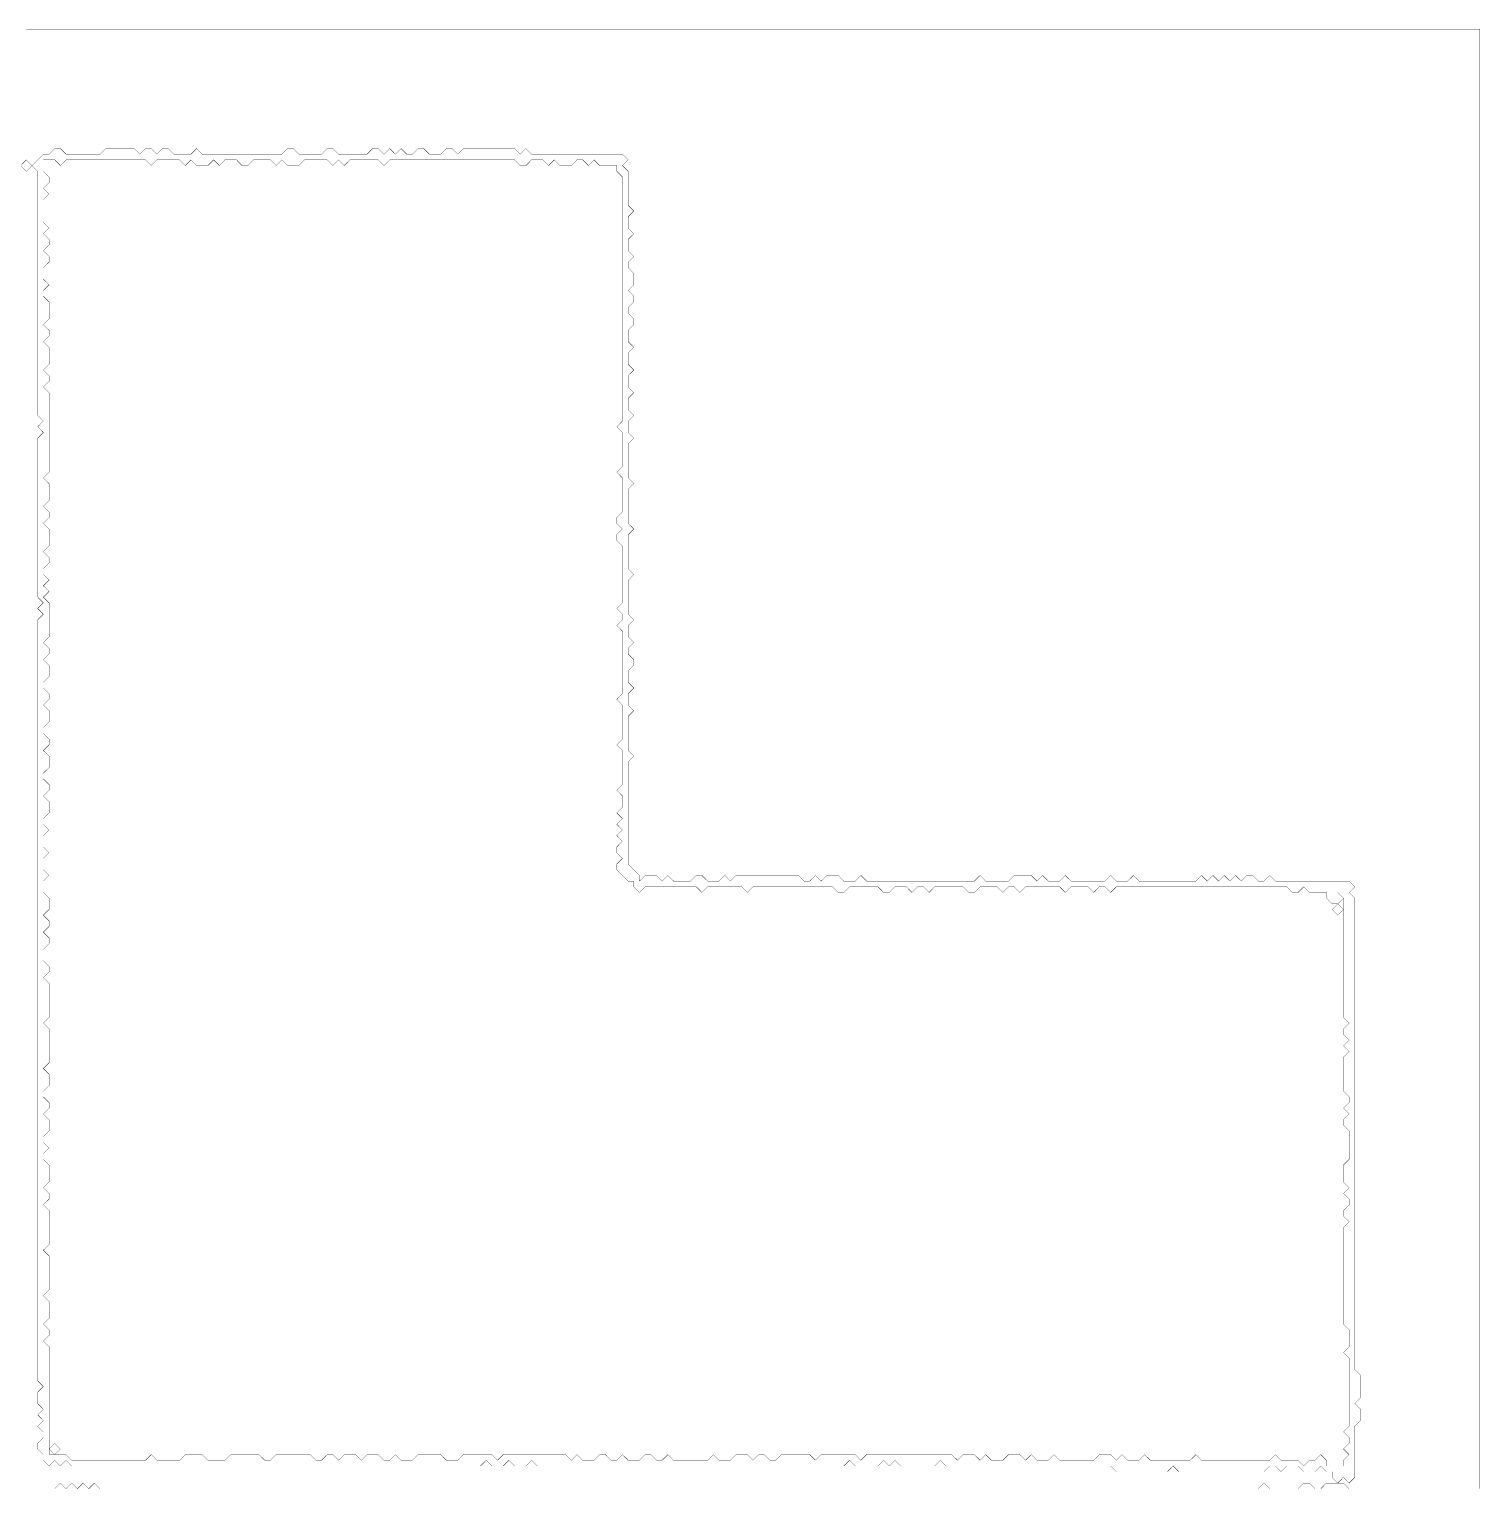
# Model space of a CAD drawing. Header units: metres. Extents: x 0 to 5091, y -5091 to 0.
# Drawn here: x 2545 to 5091, y -2555 to 0 of the extents above; entities that cross this region are included whole.
import ezdxf

# ---------------------------------------------------------------- set-up
doc = ezdxf.new("R2010")
doc.units = ezdxf.units.M
doc.layers.add('conductor', color=1, linetype='Continuous')
doc.layers.add('substrate', color=5, linetype='Continuous')

msp = doc.modelspace()

# ---------------------------------------------------------------- linework, layer by layer
at = {"layer": 'conductor', "const_width": 0.5}
for points in [[(2570.4, -229.1), (2570.4, -239.1), (2570.4, -249.1), (2580.4, -259), (2580.4, -269), (2570.4, -279), (2580.4, -288.9), (2570.4, -298.9), (2570.4, -308.8), (2570.4, -318.8), (2570.4, -328.8), (2570.4, -338.7), (2580.4, -348.7), (2570.4, -358.7), (2580.4, -368.6), (2580.4, -378.6), (2570.4, -388.6), (2580.4, -398.5), (2580.4, -408.5), (2570.4, -418.4), (2570.4, -428.4), (2570.4, -438.4), (2580.4, -448.3), (2570.4, -458.3), (2570.4, -468.3), (2580.4, -478.2), (2580.4, -488.2), (2580.4, -498.1), (2580.4, -508.1), (2570.4, -518.1), (2580.4, -528), (2580.4, -538), (2570.4, -548), (2580.4, -557.9), (2580.4, -567.9), (2580.4, -577.8), (2580.4, -587.8), (2570.4, -597.8), (2580.4, -607.7), (2580.4, -617.7), (2570.4, -627.7), (2580.4, -637.6), (2580.4, -647.6), (2580.4, -657.6), (2580.4, -667.5), (2580.4, -677.5), (2580.4, -687.4), (2580.4, -697.4), (2580.4, -707.4), (2580.4, -717.3), (2580.4, -727.3), (2580.4, -737.3), (2580.4, -747.2), (2580.4, -757.2), (2580.4, -767.1), (2580.4, -777.1), (2570.4, -787.1), (2580.4, -797), (2580.4, -807), (2580.4, -817), (2580.4, -826.9), (2570.4, -836.9), (2580.4, -846.8), (2580.4, -856.8), (2570.4, -866.8), (2580.4, -876.7), (2580.4, -886.7), (2580.4, -896.7), (2580.4, -906.6), (2570.4, -916.6), (2580.4, -926.5), (2580.4, -936.5), (2570.4, -946.5), (2570.4, -956.4), (2580.4, -966.4), (2570.4, -976.4), (2580.4, -986.3), (2570.4, -996.3), (2580.4, -1006.3), (2580.4, -1016.2), (2580.4, -1026.2), (2580.4, -1036.1), (2580.4, -1046.1), (2580.4, -1056.1), (2580.4, -1066), (2570.4, -1076), (2580.4, -1086), (2580.4, -1095.9), (2570.4, -1105.9), (2580.4, -1115.8), (2580.4, -1125.8), (2580.4, -1135.8), (2570.4, -1145.7), (2570.4, -1155.7), (2580.4, -1165.7), (2580.4, -1175.6), (2570.4, -1185.6), (2580.4, -1195.5), (2580.4, -1205.5), (2580.4, -1215.5), (2570.4, -1225.4), (2570.4, -1235.4), (2580.4, -1245.4), (2580.4, -1255.3), (2570.4, -1265.3), (2580.4, -1275.2), (2580.4, -1285.2), (2580.4, -1295.2), (2570.4, -1305.1), (2570.4, -1315.1), (2580.4, -1325.1), (2580.4, -1335), (2570.4, -1345), (2580.4, -1355), (2580.4, -1364.9), (2580.4, -1374.9), (2570.4, -1384.8), (2570.4, -1394.8), (2580.4, -1404.8), (2570.4, -1414.7), (2570.4, -1424.7), (2570.4, -1434.7), (2580.4, -1444.6), (2570.4, -1454.6), (2570.4, -1464.5), (2570.4, -1474.5), (2580.4, -1484.5), (2570.4, -1494.4), (2570.4, -1504.4), (2570.4, -1514.4), (2580.4, -1524.3), (2580.4, -1534.3), (2580.4, -1544.2), (2570.4, -1554.2), (2580.4, -1564.2), (2580.4, -1574.1), (2570.4, -1584.1), (2580.4, -1594.1), (2580.4, -1604), (2570.4, -1614), (2570.4, -1624), (2570.4, -1633.9), (2580.4, -1643.9), (2580.4, -1653.8), (2570.4, -1663.8), (2580.4, -1673.8), (2580.4, -1683.7), (2580.4, -1693.7), (2580.4, -1703.7), (2580.4, -1713.6), (2580.4, -1723.6), (2580.4, -1733.5), (2570.4, -1743.5), (2580.4, -1753.5), (2580.4, -1763.4), (2580.4, -1773.4), (2580.4, -1783.4), (2580.4, -1793.3), (2580.4, -1803.3), (2580.4, -1813.2), (2570.4, -1823.2), (2580.4, -1833.2), (2580.4, -1843.1), (2580.4, -1853.1), (2570.4, -1863.1), (2570.4, -1873), (2580.4, -1883), (2580.4, -1892.9), (2570.4, -1902.9), (2580.4, -1912.9), (2580.4, -1922.8), (2580.4, -1932.8), (2570.4, -1942.8), (2570.4, -1952.7), (2580.4, -1962.7), (2570.4, -1972.7), (2570.4, -1982.6), (2580.4, -1992.6), (2580.4, -2002.5), (2580.4, -2012.5), (2580.4, -2022.5), (2570.4, -2032.4), (2580.4, -2042.4), (2580.4, -2052.4), (2570.4, -2062.3), (2580.4, -2072.3), (2580.4, -2082.2), (2580.4, -2092.2), (2580.4, -2102.2), (2580.4, -2112.1), (2580.4, -2122.1), (2580.4, -2132.1), (2570.4, -2142), (2580.4, -2152), (2580.4, -2161.9), (2580.4, -2171.9), (2580.4, -2181.9), (2580.4, -2191.8), (2580.4, -2201.8), (2580.4, -2211.8), (2570.4, -2221.7), (2580.4, -2231.7), (2580.4, -2241.7), (2580.4, -2251.6), (2580.4, -2261.6), (2570.4, -2271.5), (2580.4, -2281.5), (2580.4, -2291.5), (2570.4, -2301.4), (2580.4, -2311.4), (2580.4, -2321.4), (2580.4, -2331.3), (2580.4, -2341.3), (2580.4, -2351.2), (2580.4, -2361.2), (2580.4, -2371.2), (2580.4, -2381.1), (2580.4, -2391.1), (2580.4, -2401.1), (2580.4, -2411), (2580.4, -2421), (2580.4, -2430.9), (2580.4, -2440.9), (2580.4, -2450.9), (2580.4, -2460.8), (2580.4, -2470.8), (2580.4, -2480.8), (2580.4, -2490.7), (2580.4, -2500.7), (2590.4, -2500.7), (2600.3, -2500.7), (2610.3, -2500.7), (2620.2, -2510.6), (2630.2, -2510.6), (2640.2, -2510.6), (2650.1, -2510.6), (2660.1, -2510.6), (2670.1, -2510.6), (2680, -2510.6), (2690, -2510.6), (2699.9, -2510.6), (2709.9, -2510.6), (2719.9, -2510.6), (2729.8, -2510.6), (2739.8, -2510.6), (2749.8, -2510.6), (2759.7, -2500.7), (2769.7, -2510.6), (2779.6, -2510.6), (2789.6, -2510.6), (2799.6, -2510.6), (2809.5, -2510.6), (2819.5, -2500.7), (2829.5, -2500.7), (2839.4, -2500.7), (2849.4, -2500.7), (2859.3, -2510.6), (2869.3, -2510.6), (2879.3, -2510.6), (2889.2, -2510.6), (2899.2, -2500.7), (2909.2, -2500.7), (2919.1, -2500.7), (2929.1, -2500.7), (2939.1, -2500.7), (2949, -2500.7), (2959, -2510.6), (2968.9, -2510.6), (2978.9, -2500.7), (2988.9, -2500.7), (2998.8, -2500.7), (3008.8, -2500.7), (3018.8, -2500.7), (3028.7, -2500.7), (3038.7, -2500.7), (3048.6, -2510.6), (3058.6, -2510.6), (3068.6, -2500.7), (3078.5, -2500.7), (3088.5, -2510.6), (3098.5, -2500.7), (3108.4, -2500.7), (3118.4, -2500.7), (3128.3, -2510.6), (3138.3, -2500.7), (3148.3, -2500.7), (3158.2, -2500.7), (3168.2, -2510.6), (3178.2, -2510.6), (3188.1, -2500.7), (3198.1, -2510.6), (3208.1, -2510.6), (3218, -2510.6), (3228, -2500.7), (3237.9, -2500.7), (3247.9, -2500.7), (3257.9, -2500.7), (3267.8, -2500.7), (3277.8, -2510.6), (3287.8, -2510.6), (3297.7, -2510.6), (3307.7, -2500.7), (3317.6, -2500.7), (3327.6, -2500.7), (3337.6, -2500.7), (3347.5, -2500.7), (3357.5, -2500.7), (3367.5, -2510.6), (3377.4, -2500.7), (3387.4, -2500.7), (3397.3, -2500.7), (3407.3, -2500.7), (3417.3, -2500.7), (3427.2, -2500.7), (3437.2, -2500.7), (3447.2, -2500.7), (3457.1, -2500.7), (3467.1, -2500.7), (3477, -2500.7), (3487, -2500.7), (3497, -2510.6), (3506.9, -2500.7), (3516.9, -2510.6), (3526.9, -2510.6), (3536.8, -2510.6), (3546.8, -2500.7), (3556.8, -2500.7), (3566.7, -2510.6), (3576.7, -2510.6), (3586.6, -2500.7), (3596.6, -2510.6), (3606.6, -2510.6), (3616.5, -2510.6), (3626.5, -2500.7), (3636.5, -2500.7), (3646.4, -2510.6), (3656.4, -2510.6), (3666.3, -2500.7), (3676.3, -2510.6), (3686.3, -2510.6), (3696.2, -2510.6), (3706.2, -2510.6), (3716.2, -2510.6), (3726.1, -2510.6), (3736.1, -2510.6), (3746, -2500.7), (3756, -2510.6), (3766, -2510.6), (3775.9, -2510.6), (3785.9, -2500.7), (3795.9, -2500.7), (3805.8, -2500.7), (3815.8, -2510.6), (3825.8, -2500.7), (3835.7, -2500.7), (3845.7, -2510.6), (3855.6, -2510.6), (3865.6, -2500.7), (3875.6, -2500.7), (3885.5, -2500.7), (3895.5, -2500.7), (3905.5, -2500.7), (3915.4, -2500.7), (3925.4, -2510.6), (3935.3, -2500.7), (3945.3, -2500.7), (3955.3, -2500.7), (3965.2, -2500.7), (3975.2, -2500.7), (3985.2, -2500.7), (3995.1, -2500.7), (4005.1, -2510.6), (4015, -2500.7), (4025, -2500.7), (4035, -2500.7), (4044.9, -2500.7), (4054.9, -2500.7), (4064.9, -2500.7), (4074.8, -2500.7), (4084.8, -2500.7), (4094.7, -2500.7), (4104.7, -2500.7), (4114.7, -2500.7), (4124.6, -2500.7), (4134.6, -2500.7), (4144.6, -2500.7), (4154.5, -2500.7), (4164.5, -2500.7), (4174.5, -2510.6), (4184.4, -2500.7), (4194.4, -2500.7), (4204.3, -2500.7), (4214.3, -2510.6), (4224.3, -2500.7), (4234.2, -2510.6), (4244.2, -2510.6), (4254.2, -2510.6), (4264.1, -2500.7), (4274.1, -2500.7), (4284, -2500.7), (4294, -2510.6), (4304, -2500.7), (4313.9, -2510.6), (4323.9, -2510.6), (4333.9, -2510.6), (4343.8, -2500.7), (4353.8, -2510.6), (4363.7, -2510.6), (4373.7, -2510.6), (4383.7, -2510.6), (4393.6, -2510.6), (4403.6, -2510.6), (4413.6, -2510.6), (4423.5, -2500.7), (4433.5, -2500.7), (4443.4, -2500.7), (4453.4, -2510.6), (4463.4, -2500.7), (4473.3, -2510.6), (4483.3, -2510.6), (4493.3, -2510.6), (4503.2, -2500.7), (4513.2, -2510.6), (4523.2, -2510.6), (4533.1, -2510.6), (4543.1, -2510.6), (4553, -2510.6), (4563, -2510.6), (4573, -2510.6), (4582.9, -2510.6), (4592.9, -2500.7), (4602.9, -2510.6), (4612.8, -2510.6), (4622.8, -2510.6), (4632.7, -2510.6), (4642.7, -2510.6), (4652.7, -2510.6), (4662.6, -2510.6), (4672.6, -2510.6), (4682.6, -2510.6), (4692.5, -2510.6), (4702.5, -2510.6), (4712.4, -2510.6), (4722.4, -2510.6), (4732.4, -2500.7), (4742.3, -2510.6), (4752.3, -2510.6), (4762.3, -2510.6), (4772.2, -2510.6), (4782.2, -2520.6), (4792.2, -2510.6), (4802.1, -2510.6), (4812.1, -2500.7), (4822, -2510.6), (4822, -2520.6), (4832, -2520.6), (4842, -2520.6), (4851.9, -2520.6), (4851.9, -2510.6), (4861.9, -2500.7), (4851.9, -2490.7), (4861.9, -2480.8), (4861.9, -2470.8), (4851.9, -2460.8), (4861.9, -2450.9), (4861.9, -2440.9), (4861.9, -2430.9), (4861.9, -2421), (4861.9, -2411), (4861.9, -2401.1), (4861.9, -2391.1), (4861.9, -2381.1), (4861.9, -2371.2), (4861.9, -2361.2), (4861.9, -2351.2), (4861.9, -2341.3), (4861.9, -2331.3), (4851.9, -2321.4), (4861.9, -2311.4), (4861.9, -2301.4), (4861.9, -2291.5), (4861.9, -2281.5), (4851.9, -2271.5), (4851.9, -2261.6), (4851.9, -2251.6), (4851.9, -2241.7), (4851.9, -2231.7), (4851.9, -2221.7), (4851.9, -2211.8), (4851.9, -2201.8), (4851.9, -2191.8), (4851.9, -2181.9), (4851.9, -2171.9), (4851.9, -2161.9), (4851.9, -2152), (4851.9, -2142), (4851.9, -2132.1), (4851.9, -2122.1), (4851.9, -2112.1), (4851.9, -2102.2), (4861.9, -2092.2), (4851.9, -2082.2), (4851.9, -2072.3), (4861.9, -2062.3), (4861.9, -2052.4), (4851.9, -2042.4), (4861.9, -2032.4), (4851.9, -2022.5), (4851.9, -2012.5), (4851.9, -2002.5), (4851.9, -1992.6), (4861.9, -1982.6), (4861.9, -1972.7), (4861.9, -1962.7), (4861.9, -1952.7), (4861.9, -1942.8), (4861.9, -1932.8), (4851.9, -1922.8), (4851.9, -1912.9), (4861.9, -1902.9), (4851.9, -1892.9), (4861.9, -1883), (4861.9, -1873), (4851.9, -1863.1), (4851.9, -1853.1), (4851.9, -1843.1), (4851.9, -1833.2), (4851.9, -1823.2), (4851.9, -1813.2), (4851.9, -1803.3), (4861.9, -1793.3), (4851.9, -1783.4), (4861.9, -1773.4), (4851.9, -1763.4), (4851.9, -1753.5), (4861.9, -1743.5), (4851.9, -1733.5), (4851.9, -1723.6), (4851.9, -1713.6), (4851.9, -1703.7), (4851.9, -1693.7), (4851.9, -1683.7), (4851.9, -1673.8), (4851.9, -1663.8), (4851.9, -1653.8), (4851.9, -1643.9), (4851.9, -1633.9), (4851.9, -1624), (4851.9, -1614), (4851.9, -1604), (4851.9, -1594.1), (4851.9, -1584.1), (4851.9, -1574.1), (4851.9, -1564.2), (4851.9, -1554.2), (4851.9, -1544.2), (4851.9, -1534.3), (4851.9, -1524.3), (4842, -1514.4), (4851.9, -1524.3), (4842, -1534.3), (4832, -1534.3), (4822, -1524.3), (4822, -1514.4), (4812.1, -1514.4), (4802.1, -1514.4), (4792.2, -1514.4), (4782.2, -1504.4), (4772.2, -1514.4), (4762.3, -1514.4), (4752.3, -1504.4), (4742.3, -1504.4), (4732.4, -1504.4), (4722.4, -1504.4), (4712.4, -1504.4), (4702.5, -1504.4), (4692.5, -1504.4), (4682.6, -1504.4), (4672.6, -1504.4), (4662.6, -1504.4), (4652.7, -1504.4), (4642.7, -1504.4), (4632.7, -1504.4), (4622.8, -1504.4), (4612.8, -1504.4), (4602.9, -1504.4), (4592.9, -1504.4), (4582.9, -1504.4), (4573, -1504.4), (4563, -1504.4), (4553, -1504.4), (4543.1, -1504.4), (4533.1, -1504.4), (4523.2, -1504.4), (4513.2, -1504.4), (4503.2, -1504.4), (4493.3, -1504.4), (4483.3, -1504.4), (4473.3, -1504.4), (4463.4, -1504.4), (4453.4, -1504.4), (4443.4, -1514.4), (4433.5, -1504.4), (4423.5, -1504.4), (4413.6, -1514.4), (4403.6, -1504.4), (4393.6, -1504.4), (4383.7, -1504.4), (4373.7, -1504.4), (4363.7, -1514.4), (4353.8, -1504.4), (4343.8, -1504.4), (4333.9, -1504.4), (4323.9, -1504.4), (4313.9, -1504.4), (4304, -1504.4), (4294, -1504.4), (4284, -1514.4), (4274.1, -1504.4), (4264.1, -1504.4), (4254.2, -1514.4), (4244.2, -1504.4), (4234.2, -1504.4), (4224.3, -1504.4), (4214.3, -1504.4), (4204.3, -1514.4), (4194.4, -1514.4), (4184.4, -1504.4), (4174.5, -1504.4), (4164.5, -1504.4), (4154.5, -1504.4), (4144.6, -1504.4), (4134.6, -1504.4), (4124.6, -1514.4), (4114.7, -1504.4), (4104.7, -1504.4), (4094.7, -1514.4), (4084.8, -1504.4), (4074.8, -1504.4), (4064.9, -1504.4), (4054.9, -1514.4), (4044.9, -1514.4), (4035, -1504.4), (4025, -1504.4), (4015, -1504.4), (4005.1, -1504.4), (3995.1, -1504.4), (3985.2, -1504.4), (3975.2, -1514.4), (3965.2, -1514.4), (3955.3, -1504.4), (3945.3, -1504.4), (3935.3, -1504.4), (3925.4, -1504.4), (3915.4, -1504.4), (3905.5, -1504.4), (3895.5, -1504.4), (3885.5, -1504.4), (3875.6, -1504.4), (3865.6, -1504.4), (3855.6, -1504.4), (3845.7, -1504.4), (3835.7, -1504.4), (3825.8, -1504.4), (3815.8, -1504.4), (3805.8, -1514.4), (3795.9, -1504.4), (3785.9, -1504.4), (3775.9, -1504.4), (3766, -1504.4), (3756, -1504.4), (3746, -1504.4), (3736.1, -1504.4), (3726.1, -1514.4), (3716.2, -1504.4), (3706.2, -1504.4), (3696.2, -1504.4), (3686.3, -1504.4), (3676.3, -1504.4), (3666.3, -1504.4), (3656.4, -1504.4), (3646.4, -1504.4), (3636.5, -1504.4), (3626.5, -1504.4), (3616.5, -1514.4), (3606.6, -1504.4), (3606.6, -1494.4), (3596.6, -1494.4), (3586.6, -1484.5), (3576.7, -1474.5), (3576.7, -1464.5), (3586.6, -1454.6), (3576.7, -1444.6), (3576.7, -1434.7), (3586.6, -1424.7), (3576.7, -1414.7), (3586.6, -1404.8), (3576.7, -1394.8), (3586.6, -1384.8), (3576.7, -1374.9), (3586.6, -1364.9), (3586.6, -1355), (3586.6, -1345), (3576.7, -1335), (3586.6, -1325.1), (3586.6, -1315.1), (3586.6, -1305.1), (3586.6, -1295.2), (3586.6, -1285.2), (3586.6, -1275.2), (3586.6, -1265.3), (3576.7, -1255.3), (3586.6, -1245.4), (3586.6, -1235.4), (3586.6, -1225.4), (3586.6, -1215.5), (3586.6, -1205.5), (3586.6, -1195.5), (3586.6, -1185.6), (3576.7, -1175.6), (3586.6, -1165.7), (3586.6, -1155.7), (3586.6, -1145.7), (3586.6, -1135.8), (3586.6, -1125.8), (3586.6, -1115.8), (3586.6, -1105.9), (3586.6, -1095.9), (3586.6, -1086), (3586.6, -1076), (3586.6, -1066), (3586.6, -1056.1), (3576.7, -1046.1), (3586.6, -1036.1), (3586.6, -1026.2), (3576.7, -1016.2), (3586.6, -1006.3), (3586.6, -996.3), (3586.6, -986.3), (3586.6, -976.4), (3586.6, -966.4), (3586.6, -956.4), (3586.6, -946.5), (3586.6, -936.5), (3586.6, -926.5), (3586.6, -916.6), (3586.6, -906.6), (3576.7, -896.7), (3576.7, -886.7), (3586.6, -876.7), (3576.7, -866.8), (3576.7, -856.8), (3586.6, -846.8), (3586.6, -836.9), (3586.6, -826.9), (3586.6, -817), (3586.6, -807), (3586.6, -797), (3586.6, -787.1), (3576.7, -777.1), (3586.6, -767.1), (3586.6, -757.2), (3586.6, -747.2), (3586.6, -737.3), (3586.6, -727.3), (3586.6, -717.3), (3586.6, -707.4), (3576.7, -697.4), (3586.6, -687.4), (3586.6, -677.5), (3586.6, -667.5), (3586.6, -657.6), (3586.6, -647.6), (3586.6, -637.6), (3586.6, -627.7), (3586.6, -617.7), (3586.6, -607.7), (3586.6, -597.8), (3586.6, -587.8), (3586.6, -577.8), (3586.6, -567.9), (3586.6, -557.9), (3586.6, -548), (3586.6, -538), (3586.6, -528), (3586.6, -518.1), (3586.6, -508.1), (3586.6, -498.1), (3586.6, -488.2), (3586.6, -478.2), (3586.6, -468.3), (3586.6, -458.3), (3586.6, -448.3), (3586.6, -438.4), (3586.6, -428.4), (3586.6, -418.4), (3586.6, -408.5), (3586.6, -398.5), (3586.6, -388.6), (3586.6, -378.6), (3586.6, -368.6), (3586.6, -358.7), (3586.6, -348.7), (3586.6, -338.7), (3586.6, -328.8), (3586.6, -318.8), (3586.6, -308.8), (3586.6, -298.9), (3586.6, -288.9), (3586.6, -279), (3586.6, -269), (3586.6, -259), (3576.7, -249.1), (3576.7, -239.1), (3566.7, -239.1), (3556.8, -239.1), (3546.8, -239.1), (3536.8, -229.1), (3526.9, -239.1), (3516.9, -229.1), (3506.9, -229.1), (3497, -239.1), (3487, -239.1), (3477, -239.1), (3467.1, -229.1), (3457.1, -239.1), (3447.2, -229.1), (3437.2, -229.1), (3427.2, -229.1), (3417.3, -239.1), (3407.3, -239.1), (3397.3, -229.1), (3387.4, -229.1), (3377.4, -229.1), (3367.5, -229.1), (3357.5, -229.1), (3347.5, -229.1), (3337.6, -229.1), (3327.6, -229.1), (3317.6, -229.1), (3307.7, -229.1), (3297.7, -229.1), (3287.8, -229.1), (3277.8, -229.1), (3267.8, -229.1), (3257.9, -229.1), (3247.9, -229.1), (3237.9, -229.1), (3228, -229.1), (3218, -229.1), (3208.1, -229.1), (3198.1, -229.1), (3188.1, -229.1), (3178.2, -229.1), (3168.2, -239.1), (3158.2, -229.1), (3148.3, -229.1), (3138.3, -229.1), (3128.3, -229.1), (3118.4, -229.1), (3108.4, -229.1), (3098.5, -239.1), (3088.5, -229.1), (3078.5, -239.1), (3068.6, -229.1), (3058.6, -229.1), (3048.6, -229.1), (3038.7, -229.1), (3028.7, -229.1), (3018.8, -239.1), (3008.8, -239.1), (2998.8, -239.1), (2988.9, -229.1), (2978.9, -239.1), (2968.9, -229.1), (2959, -229.1), (2949, -229.1), (2939.1, -229.1), (2929.1, -239.1), (2919.1, -239.1), (2909.2, -229.1), (2899.2, -229.1), (2889.2, -229.1), (2879.3, -239.1), (2869.3, -229.1), (2859.3, -239.1), (2849.4, -239.1), (2839.4, -239.1), (2829.5, -229.1), (2819.5, -239.1), (2809.5, -229.1), (2799.6, -229.1), (2789.6, -229.1), (2779.6, -229.1), (2769.7, -229.1), (2759.7, -239.1), (2749.8, -229.1), (2739.8, -229.1), (2729.8, -229.1), (2719.9, -229.1), (2709.9, -229.1), (2699.9, -229.1), (2690, -229.1), (2680, -229.1), (2670.1, -229.1), (2660.1, -229.1), (2650.1, -229.1), (2640.2, -229.1), (2630.2, -229.1), (2620.2, -229.1), (2610.3, -229.1), (2600.3, -239.1), (2590.4, -229.1), (2580.4, -229.1)], [(4832, -1544.2), (4842, -1534.3), (4851.9, -1544.2), (4842, -1554.2)], [(2580.4, -2490.7), (2590.4, -2480.8), (2600.3, -2490.7), (2590.4, -2500.7)]]:
    msp.add_lwpolyline(points, close=True, dxfattribs=at)
at = {"layer": 'substrate', "const_width": 0.5}
for points in [[(5091, -2560.5), (5091, -2550.5), (5091, -2540.5), (5091, -2530.6), (5091, -2520.6), (5091, -2510.6), (5091, -2500.7), (5091, -2490.7), (5091, -2480.8), (5091, -2470.8), (5091, -2460.8), (5091, -2450.9), (5091, -2440.9), (5091, -2430.9), (5091, -2421), (5091, -2411), (5091, -2401.1), (5091, -2391.1), (5091, -2381.1), (5091, -2371.2), (5091, -2361.2), (5091, -2351.2), (5091, -2341.3), (5091, -2331.3), (5091, -2321.4), (5091, -2311.4), (5091, -2301.4), (5091, -2291.5), (5091, -2281.5), (5091, -2271.5), (5091, -2261.6), (5091, -2251.6), (5091, -2241.7), (5091, -2231.7), (5091, -2221.7), (5091, -2211.8), (5091, -2201.8), (5091, -2191.8), (5091, -2181.9), (5091, -2171.9), (5091, -2161.9), (5091, -2152), (5091, -2142), (5091, -2132.1), (5091, -2122.1), (5091, -2112.1), (5091, -2102.2), (5091, -2092.2), (5091, -2082.2), (5091, -2072.3), (5091, -2062.3), (5091, -2052.4), (5091, -2042.4), (5091, -2032.4), (5091, -2022.5), (5091, -2012.5), (5091, -2002.5), (5091, -1992.6), (5091, -1982.6), (5091, -1972.7), (5091, -1962.7), (5091, -1952.7), (5091, -1942.8), (5091, -1932.8), (5091, -1922.8), (5091, -1912.9), (5091, -1902.9), (5091, -1892.9), (5091, -1883), (5091, -1873), (5091, -1863.1), (5091, -1853.1), (5091, -1843.1), (5091, -1833.2), (5091, -1823.2), (5091, -1813.2), (5091, -1803.3), (5091, -1793.3), (5091, -1783.4), (5091, -1773.4), (5091, -1763.4), (5091, -1753.5), (5091, -1743.5), (5091, -1733.5), (5091, -1723.6), (5091, -1713.6), (5091, -1703.7), (5091, -1693.7), (5091, -1683.7), (5091, -1673.8), (5091, -1663.8), (5091, -1653.8), (5091, -1643.9), (5091, -1633.9), (5091, -1624), (5091, -1614), (5091, -1604), (5091, -1594.1), (5091, -1584.1), (5091, -1574.1), (5091, -1564.2), (5091, -1554.2), (5091, -1544.2), (5091, -1534.3), (5091, -1524.3), (5091, -1514.4), (5091, -1504.4), (5091, -1494.4), (5091, -1484.5), (5091, -1474.5), (5091, -1464.5), (5091, -1454.6), (5091, -1444.6), (5091, -1434.7), (5091, -1424.7), (5091, -1414.7), (5091, -1404.8), (5091, -1394.8), (5091, -1384.8), (5091, -1374.9), (5091, -1364.9), (5091, -1355), (5091, -1345), (5091, -1335), (5091, -1325.1), (5091, -1315.1), (5091, -1305.1), (5091, -1295.2), (5091, -1285.2), (5091, -1275.2), (5091, -1265.3), (5091, -1255.3), (5091, -1245.4), (5091, -1235.4), (5091, -1225.4), (5091, -1215.5), (5091, -1205.5), (5091, -1195.5), (5091, -1185.6), (5091, -1175.6), (5091, -1165.7), (5091, -1155.7), (5091, -1145.7), (5091, -1135.8), (5091, -1125.8), (5091, -1115.8), (5091, -1105.9), (5091, -1095.9), (5091, -1086), (5091, -1076), (5091, -1066), (5091, -1056.1), (5091, -1046.1), (5091, -1036.1), (5091, -1026.2), (5091, -1016.2), (5091, -1006.3), (5091, -996.3), (5091, -986.3), (5091, -976.4), (5091, -966.4), (5091, -956.4), (5091, -946.5), (5091, -936.5), (5091, -926.5), (5091, -916.6), (5091, -906.6), (5091, -896.7), (5091, -886.7), (5091, -876.7), (5091, -866.8), (5091, -856.8), (5091, -846.8), (5091, -836.9), (5091, -826.9), (5091, -817), (5091, -807), (5091, -797), (5091, -787.1), (5091, -777.1), (5091, -767.1), (5091, -757.2), (5091, -747.2), (5091, -737.3), (5091, -727.3), (5091, -717.3), (5091, -707.4), (5091, -697.4), (5091, -687.4), (5091, -677.5), (5091, -667.5), (5091, -657.6), (5091, -647.6), (5091, -637.6), (5091, -627.7), (5091, -617.7), (5091, -607.7), (5091, -597.8), (5091, -587.8), (5091, -577.8), (5091, -567.9), (5091, -557.9), (5091, -548), (5091, -538), (5091, -528), (5091, -518.1), (5091, -508.1), (5091, -498.1), (5091, -488.2), (5091, -478.2), (5091, -468.3), (5091, -458.3), (5091, -448.3), (5091, -438.4), (5091, -428.4), (5091, -418.4), (5091, -408.5), (5091, -398.5), (5091, -388.6), (5091, -378.6), (5091, -368.6), (5091, -358.7), (5091, -348.7), (5091, -338.7), (5091, -328.8), (5091, -318.8), (5091, -308.8), (5091, -298.9), (5091, -288.9), (5091, -279), (5091, -269), (5091, -259), (5091, -249.1), (5091, -239.1), (5091, -229.1), (5091, -219.2), (5091, -209.2), (5091, -199.3), (5091, -189.3), (5091, -179.3), (5091, -169.4), (5091, -159.4), (5091, -149.4), (5091, -139.5), (5091, -129.5), (5091, -119.6), (5091, -109.6), (5091, -99.6), (5091, -89.7), (5091, -79.7), (5091, -69.7), (5091, -59.8), (5091, -49.8), (5091, -39.9), (5091, -29.9), (5091, -19.9), (5091, -10), (5091, 0), (5081.1, 0), (5071.1, 0), (5061.1, 0), (5051.2, 0), (5041.2, 0), (5031.3, 0), (5021.3, 0), (5011.3, 0), (5001.4, 0), (4991.4, 0), (4981.4, 0), (4971.5, 0), (4961.5, 0), (4951.6, 0), (4941.6, 0), (4931.6, 0), (4921.7, 0), (4911.7, 0), (4901.7, 0), (4891.8, 0), (4881.8, 0), (4871.9, 0), (4861.9, 0), (4851.9, 0), (4842, 0), (4832, 0), (4822, 0), (4812.1, 0), (4802.1, 0), (4792.2, 0), (4782.2, 0), (4772.2, 0), (4762.3, 0), (4752.3, 0), (4742.3, 0), (4732.4, 0), (4722.4, 0), (4712.4, 0), (4702.5, 0), (4692.5, 0), (4682.6, 0), (4672.6, 0), (4662.6, 0), (4652.7, 0), (4642.7, 0), (4632.7, 0), (4622.8, 0), (4612.8, 0), (4602.9, 0), (4592.9, 0), (4582.9, 0), (4573, 0), (4563, 0), (4553, 0), (4543.1, 0), (4533.1, 0), (4523.2, 0), (4513.2, 0), (4503.2, 0), (4493.3, 0), (4483.3, 0), (4473.3, 0), (4463.4, 0), (4453.4, 0), (4443.4, 0), (4433.5, 0), (4423.5, 0), (4413.6, 0), (4403.6, 0), (4393.6, 0), (4383.7, 0), (4373.7, 0), (4363.7, 0), (4353.8, 0), (4343.8, 0), (4333.9, 0), (4323.9, 0), (4313.9, 0), (4304, 0), (4294, 0), (4284, 0), (4274.1, 0), (4264.1, 0), (4254.2, 0), (4244.2, 0), (4234.2, 0), (4224.3, 0), (4214.3, 0), (4204.3, 0), (4194.4, 0), (4184.4, 0), (4174.5, 0), (4164.5, 0), (4154.5, 0), (4144.6, 0), (4134.6, 0), (4124.6, 0), (4114.7, 0), (4104.7, 0), (4094.7, 0), (4084.8, 0), (4074.8, 0), (4064.9, 0), (4054.9, 0), (4044.9, 0), (4035, 0), (4025, 0), (4015, 0), (4005.1, 0), (3995.1, 0), (3985.2, 0), (3975.2, 0), (3965.2, 0), (3955.3, 0), (3945.3, 0), (3935.3, 0), (3925.4, 0), (3915.4, 0), (3905.5, 0), (3895.5, 0), (3885.5, 0), (3875.6, 0), (3865.6, 0), (3855.6, 0), (3845.7, 0), (3835.7, 0), (3825.8, 0), (3815.8, 0), (3805.8, 0), (3795.9, 0), (3785.9, 0), (3775.9, 0), (3766, 0), (3756, 0), (3746, 0), (3736.1, 0), (3726.1, 0), (3716.2, 0), (3706.2, 0), (3696.2, 0), (3686.3, 0), (3676.3, 0), (3666.3, 0), (3656.4, 0), (3646.4, 0), (3636.5, 0), (3626.5, 0), (3616.5, 0), (3606.6, 0), (3596.6, 0), (3586.6, 0), (3576.7, 0), (3566.7, 0), (3556.8, 0), (3546.8, 0), (3536.8, 0), (3526.9, 0), (3516.9, 0), (3506.9, 0), (3497, 0), (3487, 0), (3477, 0), (3467.1, 0), (3457.1, 0), (3447.2, 0), (3437.2, 0), (3427.2, 0), (3417.3, 0), (3407.3, 0), (3397.3, 0), (3387.4, 0), (3377.4, 0), (3367.5, 0), (3357.5, 0), (3347.5, 0), (3337.6, 0), (3327.6, 0), (3317.6, 0), (3307.7, 0), (3297.7, 0), (3287.8, 0), (3277.8, 0), (3267.8, 0), (3257.9, 0), (3247.9, 0), (3237.9, 0), (3228, 0), (3218, 0), (3208.1, 0), (3198.1, 0), (3188.1, 0), (3178.2, 0), (3168.2, 0), (3158.2, 0), (3148.3, 0), (3138.3, 0), (3128.3, 0), (3118.4, 0), (3108.4, 0), (3098.5, 0), (3088.5, 0), (3078.5, 0), (3068.6, 0), (3058.6, 0), (3048.6, 0), (3038.7, 0), (3028.7, 0), (3018.8, 0), (3008.8, 0), (2998.8, 0), (2988.9, 0), (2978.9, 0), (2968.9, 0), (2959, 0), (2949, 0), (2939.1, 0), (2929.1, 0), (2919.1, 0), (2909.2, 0), (2899.2, 0), (2889.2, 0), (2879.3, 0), (2869.3, 0), (2859.3, 0), (2849.4, 0), (2839.4, 0), (2829.5, 0), (2819.5, 0), (2809.5, 0), (2799.6, 0), (2789.6, 0), (2779.6, 0), (2769.7, 0), (2759.7, 0), (2749.8, 0), (2739.8, 0), (2729.8, 0), (2719.9, 0), (2709.9, 0), (2699.9, 0), (2690, 0), (2680, 0), (2670.1, 0), (2660.1, 0), (2650.1, 0), (2640.2, 0), (2630.2, 0), (2620.2, 0), (2610.3, 0), (2600.3, 0), (2590.4, 0), (2580.4, 0), (2570.4, 0), (2560.5, 0), (2550.5, 0), (2540.5, 0)], [(2590.4, -2560.5), (2600.3, -2550.5), (2610.3, -2560.5), (2620.2, -2550.5), (2630.2, -2560.5), (2640.2, -2550.5), (2650.1, -2560.5), (2660.1, -2550.5), (2670.1, -2560.5)], [(4702.5, -2560.5), (4712.4, -2550.5), (4722.4, -2560.5)], [(4772.2, -2560.5), (4782.2, -2550.5), (4792.2, -2550.5), (4802.1, -2560.5)], [(4812.1, -2560.5), (4822, -2550.5), (4832, -2550.5), (4842, -2550.5), (4851.9, -2550.5), (4861.9, -2560.5)]]:
    msp.add_lwpolyline(points, dxfattribs=at)
for points in [[(2530.6, -239.1), (2540.5, -229.1), (2550.5, -239.1), (2540.5, -249.1)], [(2580.4, -219.2), (2590.4, -209.2), (2600.3, -209.2), (2610.3, -219.2), (2620.2, -219.2), (2630.2, -219.2), (2640.2, -219.2), (2650.1, -219.2), (2660.1, -219.2), (2670.1, -219.2), (2680, -209.2), (2690, -209.2), (2699.9, -209.2), (2709.9, -209.2), (2719.9, -209.2), (2729.8, -209.2), (2739.8, -219.2), (2749.8, -209.2), (2759.7, -209.2), (2769.7, -219.2), (2779.6, -209.2), (2789.6, -209.2), (2799.6, -219.2), (2809.5, -219.2), (2819.5, -219.2), (2829.5, -219.2), (2839.4, -209.2), (2849.4, -219.2), (2859.3, -219.2), (2869.3, -219.2), (2879.3, -219.2), (2889.2, -219.2), (2899.2, -219.2), (2909.2, -219.2), (2919.1, -219.2), (2929.1, -219.2), (2939.1, -219.2), (2949, -219.2), (2959, -219.2), (2968.9, -219.2), (2978.9, -219.2), (2988.9, -219.2), (2998.8, -209.2), (3008.8, -209.2), (3018.8, -219.2), (3028.7, -219.2), (3038.7, -219.2), (3048.6, -219.2), (3058.6, -219.2), (3068.6, -209.2), (3078.5, -209.2), (3088.5, -219.2), (3098.5, -219.2), (3108.4, -219.2), (3118.4, -219.2), (3128.3, -219.2), (3138.3, -219.2), (3148.3, -209.2), (3158.2, -209.2), (3168.2, -219.2), (3178.2, -209.2), (3188.1, -219.2), (3198.1, -209.2), (3208.1, -219.2), (3218, -219.2), (3228, -209.2), (3237.9, -209.2), (3247.9, -219.2), (3257.9, -219.2), (3267.8, -219.2), (3277.8, -209.2), (3287.8, -209.2), (3297.7, -219.2), (3307.7, -209.2), (3317.6, -209.2), (3327.6, -209.2), (3337.6, -209.2), (3347.5, -209.2), (3357.5, -209.2), (3367.5, -209.2), (3377.4, -209.2), (3387.4, -209.2), (3397.3, -209.2), (3407.3, -219.2), (3417.3, -209.2), (3427.2, -219.2), (3437.2, -219.2), (3447.2, -219.2), (3457.1, -219.2), (3467.1, -219.2), (3477, -219.2), (3487, -219.2), (3497, -219.2), (3506.9, -219.2), (3516.9, -219.2), (3526.9, -219.2), (3536.8, -219.2), (3546.8, -219.2), (3556.8, -219.2), (3566.7, -219.2), (3576.7, -219.2), (3586.6, -219.2), (3596.6, -229.1), (3586.6, -239.1), (3596.6, -249.1), (3596.6, -259), (3596.6, -269), (3596.6, -279), (3596.6, -288.9), (3596.6, -298.9), (3596.6, -308.8), (3606.6, -318.8), (3596.6, -328.8), (3596.6, -338.7), (3596.6, -348.7), (3606.6, -358.7), (3596.6, -368.6), (3596.6, -378.6), (3596.6, -388.6), (3606.6, -398.5), (3596.6, -408.5), (3596.6, -418.4), (3606.6, -428.4), (3606.6, -438.4), (3606.6, -448.3), (3596.6, -458.3), (3606.6, -468.3), (3606.6, -478.2), (3596.6, -488.2), (3596.6, -498.1), (3606.6, -508.1), (3606.6, -518.1), (3596.6, -528), (3596.6, -538), (3596.6, -548), (3606.6, -557.9), (3596.6, -567.9), (3596.6, -577.8), (3596.6, -587.8), (3606.6, -597.8), (3596.6, -607.7), (3596.6, -617.7), (3596.6, -627.7), (3606.6, -637.6), (3596.6, -647.6), (3596.6, -657.6), (3596.6, -667.5), (3606.6, -677.5), (3596.6, -687.4), (3596.6, -697.4), (3596.6, -707.4), (3606.6, -717.3), (3596.6, -727.3), (3596.6, -737.3), (3596.6, -747.2), (3596.6, -757.2), (3596.6, -767.1), (3596.6, -777.1), (3596.6, -787.1), (3606.6, -797), (3596.6, -807), (3596.6, -817), (3596.6, -826.9), (3596.6, -836.9), (3596.6, -846.8), (3596.6, -856.8), (3596.6, -866.8), (3606.6, -876.7), (3596.6, -886.7), (3596.6, -896.7), (3596.6, -906.6), (3596.6, -916.6), (3596.6, -926.5), (3596.6, -936.5), (3596.6, -946.5), (3606.6, -956.4), (3596.6, -966.4), (3596.6, -976.4), (3596.6, -986.3), (3596.6, -996.3), (3596.6, -1006.3), (3596.6, -1016.2), (3596.6, -1026.2), (3606.6, -1036.1), (3596.6, -1046.1), (3596.6, -1056.1), (3596.6, -1066), (3606.6, -1076), (3596.6, -1086), (3596.6, -1095.9), (3606.6, -1105.9), (3606.6, -1115.8), (3596.6, -1125.8), (3596.6, -1135.8), (3596.6, -1145.7), (3606.6, -1155.7), (3596.6, -1165.7), (3596.6, -1175.6), (3596.6, -1185.6), (3606.6, -1195.5), (3596.6, -1205.5), (3596.6, -1215.5), (3596.6, -1225.4), (3596.6, -1235.4), (3596.6, -1245.4), (3596.6, -1255.3), (3596.6, -1265.3), (3606.6, -1275.2), (3596.6, -1285.2), (3596.6, -1295.2), (3596.6, -1305.1), (3596.6, -1315.1), (3596.6, -1325.1), (3596.6, -1335), (3596.6, -1345), (3596.6, -1355), (3596.6, -1364.9), (3596.6, -1374.9), (3596.6, -1384.8), (3596.6, -1394.8), (3596.6, -1404.8), (3596.6, -1414.7), (3596.6, -1424.7), (3596.6, -1434.7), (3596.6, -1444.6), (3596.6, -1454.6), (3596.6, -1464.5), (3606.6, -1474.5), (3616.5, -1484.5), (3616.5, -1494.4), (3626.5, -1484.5), (3636.5, -1484.5), (3646.4, -1484.5), (3656.4, -1494.4), (3666.3, -1484.5), (3676.3, -1494.4), (3686.3, -1494.4), (3696.2, -1494.4), (3706.2, -1494.4), (3716.2, -1484.5), (3726.1, -1484.5), (3736.1, -1494.4), (3746, -1494.4), (3756, -1494.4), (3766, -1484.5), (3775.9, -1494.4), (3785.9, -1484.5), (3795.9, -1484.5), (3805.8, -1484.5), (3815.8, -1484.5), (3825.8, -1484.5), (3835.7, -1484.5), (3845.7, -1484.5), (3855.6, -1484.5), (3865.6, -1484.5), (3875.6, -1484.5), (3885.5, -1484.5), (3895.5, -1484.5), (3905.5, -1494.4), (3915.4, -1494.4), (3925.4, -1484.5), (3935.3, -1494.4), (3945.3, -1484.5), (3955.3, -1484.5), (3965.2, -1484.5), (3975.2, -1494.4), (3985.2, -1494.4), (3995.1, -1494.4), (4005.1, -1484.5), (4015, -1494.4), (4025, -1494.4), (4035, -1494.4), (4044.9, -1494.4), (4054.9, -1494.4), (4064.9, -1494.4), (4074.8, -1494.4), (4084.8, -1494.4), (4094.7, -1494.4), (4104.7, -1494.4), (4114.7, -1494.4), (4124.6, -1494.4), (4134.6, -1494.4), (4144.6, -1494.4), (4154.5, -1494.4), (4164.5, -1494.4), (4174.5, -1494.4), (4184.4, -1494.4), (4194.4, -1494.4), (4204.3, -1494.4), (4214.3, -1484.5), (4224.3, -1494.4), (4234.2, -1494.4), (4244.2, -1494.4), (4254.2, -1494.4), (4264.1, -1494.4), (4274.1, -1484.5), (4284, -1484.5), (4294, -1484.5), (4304, -1484.5), (4313.9, -1494.4), (4323.9, -1484.5), (4333.9, -1494.4), (4343.8, -1494.4), (4353.8, -1494.4), (4363.7, -1484.5), (4373.7, -1494.4), (4383.7, -1494.4), (4393.6, -1494.4), (4403.6, -1494.4), (4413.6, -1494.4), (4423.5, -1494.4), (4433.5, -1494.4), (4443.4, -1484.5), (4453.4, -1494.4), (4463.4, -1494.4), (4473.3, -1494.4), (4483.3, -1484.5), (4493.3, -1494.4), (4503.2, -1494.4), (4513.2, -1494.4), (4523.2, -1494.4), (4533.1, -1494.4), (4543.1, -1494.4), (4553, -1494.4), (4563, -1494.4), (4573, -1494.4), (4582.9, -1494.4), (4592.9, -1494.4), (4602.9, -1484.5), (4612.8, -1494.4), (4622.8, -1484.5), (4632.7, -1494.4), (4642.7, -1484.5), (4652.7, -1494.4), (4662.6, -1484.5), (4672.6, -1494.4), (4682.6, -1484.5), (4692.5, -1484.5), (4702.5, -1494.4), (4712.4, -1494.4), (4722.4, -1484.5), (4732.4, -1494.4), (4742.3, -1494.4), (4752.3, -1494.4), (4762.3, -1494.4), (4772.2, -1494.4), (4782.2, -1494.4), (4792.2, -1494.4), (4802.1, -1494.4), (4812.1, -1494.4), (4822, -1494.4), (4832, -1494.4), (4842, -1494.4), (4851.9, -1494.4), (4861.9, -1494.4), (4871.9, -1504.4), (4861.9, -1514.4), (4871.9, -1524.3), (4871.9, -1534.3), (4871.9, -1544.2), (4871.9, -1554.2), (4871.9, -1564.2), (4871.9, -1574.1), (4871.9, -1584.1), (4871.9, -1594.1), (4871.9, -1604), (4871.9, -1614), (4871.9, -1624), (4871.9, -1633.9), (4871.9, -1643.9), (4871.9, -1653.8), (4871.9, -1663.8), (4871.9, -1673.8), (4871.9, -1683.7), (4871.9, -1693.7), (4871.9, -1703.7), (4871.9, -1713.6), (4871.9, -1723.6), (4871.9, -1733.5), (4871.9, -1743.5), (4871.9, -1753.5), (4871.9, -1763.4), (4871.9, -1773.4), (4871.9, -1783.4), (4871.9, -1793.3), (4871.9, -1803.3), (4871.9, -1813.2), (4871.9, -1823.2), (4871.9, -1833.2), (4871.9, -1843.1), (4871.9, -1853.1), (4871.9, -1863.1), (4871.9, -1873), (4871.9, -1883), (4871.9, -1892.9), (4871.9, -1902.9), (4871.9, -1912.9), (4871.9, -1922.8), (4871.9, -1932.8), (4871.9, -1942.8), (4871.9, -1952.7), (4871.9, -1962.7), (4871.9, -1972.7), (4871.9, -1982.6), (4871.9, -1992.6), (4871.9, -2002.5), (4871.9, -2012.5), (4871.9, -2022.5), (4871.9, -2032.4), (4871.9, -2042.4), (4871.9, -2052.4), (4871.9, -2062.3), (4871.9, -2072.3), (4871.9, -2082.2), (4871.9, -2092.2), (4871.9, -2102.2), (4871.9, -2112.1), (4871.9, -2122.1), (4871.9, -2132.1), (4871.9, -2142), (4871.9, -2152), (4871.9, -2161.9), (4871.9, -2171.9), (4871.9, -2181.9), (4871.9, -2191.8), (4871.9, -2201.8), (4871.9, -2211.8), (4871.9, -2221.7), (4871.9, -2231.7), (4871.9, -2241.7), (4871.9, -2251.6), (4871.9, -2261.6), (4871.9, -2271.5), (4871.9, -2281.5), (4871.9, -2291.5), (4871.9, -2301.4), (4871.9, -2311.4), (4871.9, -2321.4), (4871.9, -2331.3), (4871.9, -2341.3), (4871.9, -2351.2), (4881.8, -2361.2), (4881.8, -2371.2), (4881.8, -2381.1), (4881.8, -2391.1), (4881.8, -2401.1), (4871.9, -2411), (4881.8, -2421), (4881.8, -2430.9), (4881.8, -2440.9), (4871.9, -2450.9), (4871.9, -2460.8), (4871.9, -2470.8), (4871.9, -2480.8), (4871.9, -2490.7), (4871.9, -2500.7), (4871.9, -2510.6), (4871.9, -2520.6), (4871.9, -2530.6), (4871.9, -2540.5), (4861.9, -2550.5), (4851.9, -2540.5), (4842, -2550.5), (4832, -2540.5), (4832, -2530.6), (4822, -2530.6), (4812.1, -2520.6), (4802.1, -2530.6), (4792.2, -2530.6), (4782.2, -2530.6), (4772.2, -2520.6), (4762.3, -2520.6), (4752.3, -2520.6), (4742.3, -2530.6), (4732.4, -2520.6), (4722.4, -2520.6), (4712.4, -2530.6), (4702.5, -2530.6), (4692.5, -2530.6), (4682.6, -2530.6), (4672.6, -2530.6), (4662.6, -2530.6), (4652.7, -2530.6), (4642.7, -2530.6), (4632.7, -2530.6), (4622.8, -2530.6), (4612.8, -2530.6), (4602.9, -2530.6), (4592.9, -2530.6), (4582.9, -2530.6), (4573, -2530.6), (4563, -2530.6), (4553, -2520.6), (4543.1, -2530.6), (4533.1, -2530.6), (4523.2, -2530.6), (4513.2, -2530.6), (4503.2, -2530.6), (4493.3, -2530.6), (4483.3, -2530.6), (4473.3, -2530.6), (4463.4, -2530.6), (4453.4, -2530.6), (4443.4, -2520.6), (4433.5, -2520.6), (4423.5, -2520.6), (4413.6, -2520.6), (4403.6, -2520.6), (4393.6, -2520.6), (4383.7, -2520.6), (4373.7, -2520.6), (4363.7, -2520.6), (4353.8, -2520.6), (4343.8, -2520.6), (4333.9, -2520.6), (4323.9, -2520.6), (4313.9, -2520.6), (4304, -2520.6), (4294, -2520.6), (4284, -2520.6), (4274.1, -2520.6), (4264.1, -2520.6), (4254.2, -2520.6), (4244.2, -2520.6), (4234.2, -2520.6), (4224.3, -2520.6), (4214.3, -2520.6), (4204.3, -2520.6), (4194.4, -2520.6), (4184.4, -2520.6), (4174.5, -2520.6), (4164.5, -2520.6), (4154.5, -2520.6), (4144.6, -2510.6), (4134.6, -2520.6), (4124.6, -2520.6), (4114.7, -2520.6), (4104.7, -2520.6), (4094.7, -2520.6), (4084.8, -2520.6), (4074.8, -2520.6), (4064.9, -2510.6), (4054.9, -2520.6), (4044.9, -2510.6), (4035, -2520.6), (4025, -2520.6), (4015, -2520.6), (4005.1, -2520.6), (3995.1, -2520.6), (3985.2, -2510.6), (3975.2, -2520.6), (3965.2, -2520.6), (3955.3, -2520.6), (3945.3, -2520.6), (3935.3, -2520.6), (3925.4, -2520.6), (3915.4, -2520.6), (3905.5, -2520.6), (3895.5, -2520.6), (3885.5, -2520.6), (3875.6, -2520.6), (3865.6, -2520.6), (3855.6, -2520.6), (3845.7, -2520.6), (3835.7, -2520.6), (3825.8, -2520.6), (3815.8, -2520.6), (3805.8, -2520.6), (3795.9, -2520.6), (3785.9, -2520.6), (3775.9, -2520.6), (3766, -2520.6), (3756, -2520.6), (3746, -2520.6), (3736.1, -2520.6), (3726.1, -2520.6), (3716.2, -2520.6), (3706.2, -2520.6), (3696.2, -2520.6), (3686.3, -2520.6), (3676.3, -2520.6), (3666.3, -2520.6), (3656.4, -2520.6), (3646.4, -2520.6), (3636.5, -2520.6), (3626.5, -2520.6), (3616.5, -2520.6), (3606.6, -2520.6), (3596.6, -2520.6), (3586.6, -2520.6), (3576.7, -2520.6), (3566.7, -2520.6), (3556.8, -2520.6), (3546.8, -2520.6), (3536.8, -2520.6), (3526.9, -2520.6), (3516.9, -2520.6), (3506.9, -2520.6), (3497, -2520.6), (3487, -2520.6), (3477, -2520.6), (3467.1, -2520.6), (3457.1, -2520.6), (3447.2, -2520.6), (3437.2, -2520.6), (3427.2, -2510.6), (3417.3, -2520.6), (3407.3, -2520.6), (3397.3, -2520.6), (3387.4, -2510.6), (3377.4, -2520.6), (3367.5, -2520.6), (3357.5, -2520.6), (3347.5, -2510.6), (3337.6, -2520.6), (3327.6, -2520.6), (3317.6, -2520.6), (3307.7, -2520.6), (3297.7, -2520.6), (3287.8, -2520.6), (3277.8, -2520.6), (3267.8, -2520.6), (3257.9, -2520.6), (3247.9, -2520.6), (3237.9, -2520.6), (3228, -2520.6), (3218, -2520.6), (3208.1, -2520.6), (3198.1, -2520.6), (3188.1, -2520.6), (3178.2, -2520.6), (3168.2, -2520.6), (3158.2, -2520.6), (3148.3, -2520.6), (3138.3, -2520.6), (3128.3, -2520.6), (3118.4, -2520.6), (3108.4, -2520.6), (3098.5, -2520.6), (3088.5, -2520.6), (3078.5, -2520.6), (3068.6, -2520.6), (3058.6, -2520.6), (3048.6, -2520.6), (3038.7, -2520.6), (3028.7, -2520.6), (3018.8, -2520.6), (3008.8, -2520.6), (2998.8, -2520.6), (2988.9, -2520.6), (2978.9, -2520.6), (2968.9, -2520.6), (2959, -2520.6), (2949, -2520.6), (2939.1, -2520.6), (2929.1, -2520.6), (2919.1, -2520.6), (2909.2, -2520.6), (2899.2, -2520.6), (2889.2, -2520.6), (2879.3, -2520.6), (2869.3, -2520.6), (2859.3, -2520.6), (2849.4, -2520.6), (2839.4, -2520.6), (2829.5, -2520.6), (2819.5, -2520.6), (2809.5, -2520.6), (2799.6, -2520.6), (2789.6, -2520.6), (2779.6, -2520.6), (2769.7, -2520.6), (2759.7, -2520.6), (2749.8, -2520.6), (2739.8, -2520.6), (2729.8, -2520.6), (2719.9, -2520.6), (2709.9, -2520.6), (2699.9, -2520.6), (2690, -2520.6), (2680, -2520.6), (2670.1, -2520.6), (2660.1, -2520.6), (2650.1, -2520.6), (2640.2, -2520.6), (2630.2, -2520.6), (2620.2, -2520.6), (2610.3, -2510.6), (2600.3, -2520.6), (2590.4, -2510.6), (2580.4, -2520.6), (2570.4, -2510.6), (2570.4, -2500.7), (2560.5, -2490.7), (2560.5, -2480.8), (2570.4, -2470.8), (2570.4, -2460.8), (2560.5, -2450.9), (2570.4, -2440.9), (2560.5, -2430.9), (2570.4, -2421), (2560.5, -2411), (2560.5, -2401.1), (2560.5, -2391.1), (2570.4, -2381.1), (2560.5, -2371.2), (2560.5, -2361.2), (2560.5, -2351.2), (2560.5, -2341.3), (2560.5, -2331.3), (2560.5, -2321.4), (2560.5, -2311.4), (2560.5, -2301.4), (2560.5, -2291.5), (2560.5, -2281.5), (2560.5, -2271.5), (2560.5, -2261.6), (2560.5, -2251.6), (2560.5, -2241.7), (2560.5, -2231.7), (2560.5, -2221.7), (2560.5, -2211.8), (2560.5, -2201.8), (2560.5, -2191.8), (2560.5, -2181.9), (2560.5, -2171.9), (2560.5, -2161.9), (2560.5, -2152), (2560.5, -2142), (2560.5, -2132.1), (2560.5, -2122.1), (2560.5, -2112.1), (2560.5, -2102.2), (2560.5, -2092.2), (2560.5, -2082.2), (2560.5, -2072.3), (2560.5, -2062.3), (2560.5, -2052.4), (2560.5, -2042.4), (2560.5, -2032.4), (2560.5, -2022.5), (2560.5, -2012.5), (2560.5, -2002.5), (2560.5, -1992.6), (2560.5, -1982.6), (2560.5, -1972.7), (2560.5, -1962.7), (2560.5, -1952.7), (2560.5, -1942.8), (2560.5, -1932.8), (2560.5, -1922.8), (2560.5, -1912.9), (2560.5, -1902.9), (2560.5, -1892.9), (2560.5, -1883), (2560.5, -1873), (2560.5, -1863.1), (2560.5, -1853.1), (2560.5, -1843.1), (2560.5, -1833.2), (2560.5, -1823.2), (2560.5, -1813.2), (2560.5, -1803.3), (2560.5, -1793.3), (2560.5, -1783.4), (2560.5, -1773.4), (2560.5, -1763.4), (2560.5, -1753.5), (2560.5, -1743.5), (2560.5, -1733.5), (2560.5, -1723.6), (2560.5, -1713.6), (2560.5, -1703.7), (2560.5, -1693.7), (2560.5, -1683.7), (2560.5, -1673.8), (2560.5, -1663.8), (2560.5, -1653.8), (2560.5, -1643.9), (2560.5, -1633.9), (2560.5, -1624), (2560.5, -1614), (2560.5, -1604), (2560.5, -1594.1), (2560.5, -1584.1), (2560.5, -1574.1), (2560.5, -1564.2), (2560.5, -1554.2), (2560.5, -1544.2), (2560.5, -1534.3), (2560.5, -1524.3), (2560.5, -1514.4), (2560.5, -1504.4), (2560.5, -1494.4), (2560.5, -1484.5), (2560.5, -1474.5), (2560.5, -1464.5), (2560.5, -1454.6), (2560.5, -1444.6), (2560.5, -1434.7), (2560.5, -1424.7), (2560.5, -1414.7), (2560.5, -1404.8), (2560.5, -1394.8), (2560.5, -1384.8), (2560.5, -1374.9), (2560.5, -1364.9), (2560.5, -1355), (2560.5, -1345), (2560.5, -1335), (2560.5, -1325.1), (2560.5, -1315.1), (2560.5, -1305.1), (2560.5, -1295.2), (2560.5, -1285.2), (2560.5, -1275.2), (2560.5, -1265.3), (2560.5, -1255.3), (2560.5, -1245.4), (2560.5, -1235.4), (2560.5, -1225.4), (2560.5, -1215.5), (2560.5, -1205.5), (2560.5, -1195.5), (2560.5, -1185.6), (2560.5, -1175.6), (2560.5, -1165.7), (2560.5, -1155.7), (2560.5, -1145.7), (2560.5, -1135.8), (2560.5, -1125.8), (2560.5, -1115.8), (2560.5, -1105.9), (2560.5, -1095.9), (2560.5, -1086), (2560.5, -1076), (2560.5, -1066), (2560.5, -1056.1), (2560.5, -1046.1), (2560.5, -1036.1), (2570.4, -1026.2), (2560.5, -1016.2), (2570.4, -1006.3), (2560.5, -996.3), (2560.5, -986.3), (2560.5, -976.4), (2560.5, -966.4), (2560.5, -956.4), (2560.5, -946.5), (2560.5, -936.5), (2560.5, -926.5), (2560.5, -916.6), (2560.5, -906.6), (2560.5, -896.7), (2560.5, -886.7), (2560.5, -876.7), (2560.5, -866.8), (2560.5, -856.8), (2560.5, -846.8), (2560.5, -836.9), (2560.5, -826.9), (2560.5, -817), (2560.5, -807), (2560.5, -797), (2560.5, -787.1), (2560.5, -777.1), (2560.5, -767.1), (2560.5, -757.2), (2560.5, -747.2), (2560.5, -737.3), (2560.5, -727.3), (2560.5, -717.3), (2570.4, -707.4), (2560.5, -697.4), (2570.4, -687.4), (2560.5, -677.5), (2560.5, -667.5), (2560.5, -657.6), (2560.5, -647.6), (2560.5, -637.6), (2560.5, -627.7), (2560.5, -617.7), (2560.5, -607.7), (2560.5, -597.8), (2560.5, -587.8), (2560.5, -577.8), (2560.5, -567.9), (2560.5, -557.9), (2560.5, -548), (2560.5, -538), (2560.5, -528), (2560.5, -518.1), (2560.5, -508.1), (2560.5, -498.1), (2560.5, -488.2), (2560.5, -478.2), (2560.5, -468.3), (2560.5, -458.3), (2560.5, -448.3), (2560.5, -438.4), (2560.5, -428.4), (2560.5, -418.4), (2560.5, -408.5), (2560.5, -398.5), (2560.5, -388.6), (2560.5, -378.6), (2560.5, -368.6), (2560.5, -358.7), (2560.5, -348.7), (2560.5, -338.7), (2560.5, -328.8), (2560.5, -318.8), (2560.5, -308.8), (2560.5, -298.9), (2560.5, -288.9), (2560.5, -279), (2560.5, -269), (2560.5, -259), (2560.5, -249.1), (2550.5, -239.1), (2560.5, -229.1), (2570.4, -219.2)], [(4832, -1514.4)]]:
    msp.add_lwpolyline(points, close=True, dxfattribs=at)

doc.saveas('drawing.dxf')
